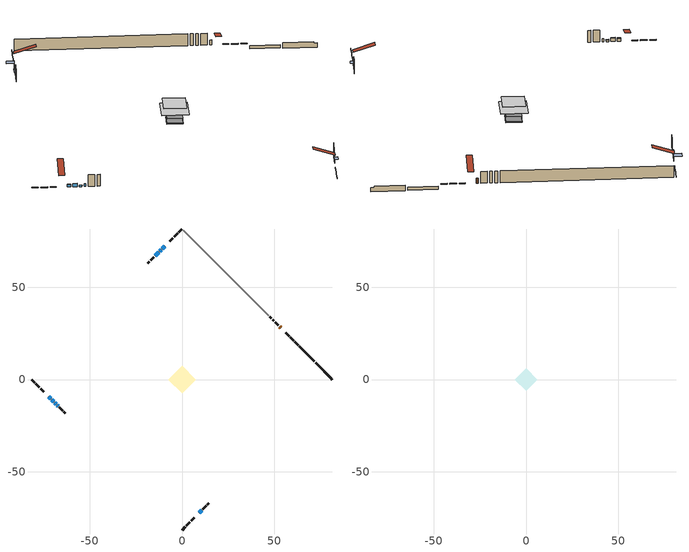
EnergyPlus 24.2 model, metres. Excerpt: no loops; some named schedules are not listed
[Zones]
conditioned space
 floor adiabatic (Floor2 construction): -4.07,0 0,4.07 4.07,0 0,-4.07 z1.19
 floor adiabatic (AdiabaticFloorConstruction): -7.34,0 0,7.34 7.34,0 0,-7.34 z3.63
 floor foundation (Slab1 construction): -4.43,0 0,4.43 4.43,0 0,-4.43 z-1.04
 floor foundation (Slab2 construction): -4.07,0 0,4.07 4.07,0 0,-4.07 z-0.88
 wall outside (RimJoist1 construction): 0,-81.47 1.72,-79.75 / -81.47,0 -79.75,-1.72 / 0,81.47 -1.72,79.75 / 62.87,18.6 61.15,20.32 z1.19:1.49
 wall outside (RimJoist2 construction): 2.38,-79.09 4.25,-77.22 / -79.09,-2.38 -77.22,-4.25 / -2.38,79.09 -4.25,77.22 / 60.49,20.98 58.62,22.85 z1.19:1.49
 wall outside (RimJoist3 construction): 4.91,-76.56 6.58,-74.89 / -76.56,-4.91 -74.89,-6.58 / -4.91,76.56 -6.58,74.89 / 57.96,23.51 56.29,25.18 z1.19:1.49
 wall outside (AdiabaticWallConstruction 1): 53.41,28.06 52.8,28.67 z1.19:3.22
 wall outside (AdiabaticWallConstruction): -9.46,72.01 -10.63,70.84 z1.19:3.22; -11.29,70.19 -11.92,69.55 / -67.45,-14.02 -67.06,-14.41 z1.19:2.41; 9.46,-72.01 10.66,-70.81 z1.19:2.77; -72.01,-9.46 -71.15,-10.32 z1.19:2.21; -70.49,-10.98 -69.41,-12.06 z1.19:2.46; -12.57,68.9 -14.59,66.88 z1.19:2.36; -68.76,-12.71 -68.11,-13.36 z1.19:1.7
 wall outside (Wall1 construction): 11.32,-70.15 13.05,-68.42 / -66.4,-15.07 -64.67,-16.8 / -15.24,66.23 -16.97,64.5 / 52.15,29.32 50.42,31.05 z1.19:6.07
 wall outside (Wall3 construction): 13.71,-67.77 14.55,-66.92 / -64.02,-17.45 -63.17,-18.3 / -17.63,63.84 -18.48,62.99 / 48.43,33.04 47.59,33.89 z1.19:6.07
 wall foundation (FoundationWall1 construction): 72.33,9.14,-1.04 72.33,9.14,1.19 80.56,0.91,1.19 80.56,0.91,0.66 81.47,0,0.66 81.47,0,-1.04
 wall foundation (FoundationWall2 construction): 71.68,9.8 63.53,17.94 z-0.88:0.31
 wall othersidecoefficients (Wall2 construction): 49.76,31.71 49.09,32.38 z1.19:6.07
 wall adiabatic (Wall4 construction): 46.93,34.54 0.66,80.81 z1.19:6.07
 window (WindowConstruction): -9.46,72.01 -10.63,70.84 z1.19:3.22
 window (WindowConstruction 1): -11.29,70.19 -11.92,69.56 z1.19:2.41
 window (WindowConstruction 2): 9.46,-72.01 10.66,-70.81 z1.19:2.77
 window (WindowConstruction 3): -72.01,-9.46 -71.15,-10.32 z1.19:2.2
 window (WindowConstruction 4): -70.49,-10.98 -69.41,-12.06 z1.19:2.46
 window (WindowConstruction 5): -12.57,68.9 -14.59,66.89 z1.19:2.36
 window (WindowConstruction 6): -68.76,-12.72 -68.11,-13.36 z1.19:1.7
 window (WindowConstruction 7): -67.45,-14.02 -67.06,-14.41 z1.19:2.41
 door (Door): 53.41,28.06 52.8,28.67 z1.19:3.22
 ceiling adiabatic (AdiabaticFloorConstruction): 0,-7.34 7.34,0 0,7.34 -7.34,0 z3.63
attic - vented
 floor to conditioned space (Floor1 construction Reversed): -6.1,0 0,6.1 6.1,0 0,-6.1 z6.07
 roof outside (Roof1 construction): 8.8,-72.67,6.07 2.86,-66.72,8.87 1.29,-68.29,8.87 7.24,-74.23,6.07; -72.67,-8.8,6.07 -66.72,-2.86,8.87 -68.29,-1.29,8.87 -74.23,-7.24,6.07; -8.8,72.67,6.07 -2.86,66.72,8.87 -1.29,68.29,8.87 -7.24,74.23,6.07; 54.07,27.4,6.07 48.12,21.46,8.87 49.69,19.89,8.87 55.63,25.84,6.07
shading: -10.84,70.63 -9.25,72.22 -11.41,74.38 -13,72.79 z3.52; 10.71,-70.76 9.42,-72.05 10.28,-72.92 11.57,-71.63 z2.83; -71.1,-10.37 -72.05,-9.42 -72.48,-9.85 -71.54,-10.8 z2.27; -69.37,-12.1 -70.53,-10.94 -70.97,-11.37 -69.8,-12.53 z2.52; -14.63,66.84 -12.53,68.94 -12.86,69.27 -14.95,67.17 z2.42; -68.07,-13.4 -68.8,-12.67 -69.23,-13.1 -68.5,-13.84 z1.76
[Building]
Building 1: Terrain=Suburbs
[Site:Location]
Toronto Intl AP_ON: Latitude {deg}=43.68; Longitude {deg}=-79.63; Time Zone {hr}=-5; Elevation {m}=173; Keep Site Location Information=Yes
[Site:GroundTemperature:Shallow]
4.59119, 2.66285, 2.50842, 3.42352, 7.09712, 10.7536, 13.9236, 15.9317, 16.1023, 14.4691, 11.3799, 7.83558
[Site:WaterMainsTemperature]
Calculation Method=Schedule; Temperature Schedule=mains temperature schedule
[Material] Roughness=Rough; Thermal Absorptance=0.9
Name | Thickness {m} | Conductivity {W/m-K} | Density {kg/m3} | Specific Heat {J/kg-K} | Solar Absorptance | Visible Absorptance
asphalt or fiberglass shingles | 0.00635 | 0.162714 | 1121.4 | 1465.45 | 0.4 | 0.4
ceiling loosefill ins | 0.169333 | 0.0480833 | 16.02 | 1046.75 | 0.7 | 0.7
ceiling stud and cavity | 0.1397 | 0.152278 | 65.682 | 1177.47 | 0.7 | 0.7
concrete 4.0 in. | 0.1016 | 1.803125 | 2242.8 | 837.4 | 0.7 | 0.7
concrete 8.0 in. | 0.2032 | 1.803125 | 2242.8 | 837.4 | 0.7 | 0.7
door material | 0.04445 | 0.053851 | 512.64 | 1214.23 | 0.7 | 0.7
exterior vertical ins | 0.00108814 | 0.029427 | 32.04 | 1214.23 | 0.7 | 0.7
floor covering | 0.0127 | 9.015625 | 54.468 | 1339.84 | 0.6 | 0.6
floor covering 1 | 0.0127 | 0.0433444 | 54.468 | 1339.84 | 0.6 | 0.6
floor rigid ins; wall rigid ins 1 | 0.512978 | 0.029427 | 32.04 | 1214.23 | 0.7 | 0.7
floor stud and cavity | 0.0889 | 0.200188 | 50.32683 | 1063.81 | 0.7 | 0.7
floor stud and cavity 1 | 0.1397 | 1.75129 | 37.0049 | 1207.88 | 0.7 | 0.7
furniture material conditioned space 1 | 0.1524 | 0.115458 | 640.8 | 1214.23 | 0.6 | 0.6
gypsum board | 0.0127 | 0.160291 | 801 | 837.4 | 0.6 | 0.6
osb sheathing 0.5 in. | 0.0127 | 0.115458 | 512.64 | 1214.23 | 0.7 | 0.7
osb sheathing 0.5 in. 1 | 0.0127 | 0.115458 | 512.64 | 1214.23 | 0.4 | 0.4
osb sheathing 0.75 in. | 0.01905 | 0.115458 | 512.64 | 1214.23 | 0.7 | 0.7
osb sheathing 2.0 in. | 0.0508 | 0.115458 | 512.64 | 1214.23 | 0.7 | 0.7
rim joist rigid ins | 0.051816 | 0.029427 | 32.04 | 1214.23 | 0.7 | 0.7
rim joist stud and cavity | 0.0508 | 0.0279668 | 125.044 | 1163.47 | 0.6 | 0.6
rim joist stud and cavity 1 | 0.0508 | 0.189081 | 125.044 | 1163.47 | 0.6 | 0.6
rim joist stud and cavity 2 | 0.0508 | 0.353641 | 125.044 | 1163.47 | 0.6 | 0.6
wall rigid ins | 0.051816 | 0.029427 | 32.04 | 1214.23 | 0.4 | 0.4
wall stud and cavity | 0.1397 | 0.0789436 | 139.0536 | 1170.24 | 0.7 | 0.7
wall stud and cavity 1 | 0.1397 | 0.11245 | 139.0536 | 1170.24 | 0.7 | 0.7
wall stud and cavity 2 | 0.1397 | 0.0943382 | 139.0536 | 1170.24 | 0.7 | 0.7
wall stud and cavity 3 | 0.1397 | 0.813427 | 139.0536 | 1170.24 | 0.7 | 0.7
wall stud and cavity 4 | 0.0889 | 0.380278 | 52.3479 | 1209.89 | 0.7 | 0.7
wall stud and cavity 5 | 0.0889 | 0.391764 | 83.0341 | 1211.67 | 0.7 | 0.7
wood siding | 0.0254 | 0.102417 | 544.68 | 1172.36 | 0.4 | 0.4
wood siding 1; wood siding 2; wood siding 3 | 0.0254 | 0.102417 | 544.68 | 1172.36 | 0.7 | 0.7
[WindowMaterial:SimpleGlazingSystem]
Name | U-Factor {W/m2-K} | Solar Heat Gain Coefficient
WindowMaterial | 3.10132 | 0.59
WindowMaterial 1 | 2.84638 | 0.51
WindowMaterial 2 | 2.438701 | 0.6
WindowMaterial 3 | 2.617558 | 0.52
WindowMaterial 4 | 2.55056 | 0.55
WindowMaterial 5 | 2.572134 | 0.54
WindowMaterial 6 | 2.77597 | 0.41
WindowMaterial 7 | 2.731118 | 0.42
[Construction]
AdiabaticFloorConstruction: floor stud and cavity 1, floor rigid ins, osb sheathing 0.75 in., floor covering 1
AdiabaticWallConstruction: wood siding 2, wall rigid ins 1, wall stud and cavity 4, gypsum board
AdiabaticWallConstruction 1: wood siding 3, wall rigid ins 1, wall stud and cavity 4, gypsum board
Door: door material
Floor1 construction Reversed: gypsum board, ceiling stud and cavity, ceiling loosefill ins
Floor2 construction: floor stud and cavity, floor covering
FoundationWall1 construction; FoundationWall2 construction: concrete 8.0 in.
furniture construction conditioned space 1: furniture material conditioned space 1
PartitionWallConstruction: gypsum board, wall stud and cavity 5, gypsum board
RimJoist1 construction: wood siding 1, osb sheathing 2.0 in., rim joist stud and cavity
RimJoist2 construction: wood siding 1, rim joist rigid ins, osb sheathing 2.0 in., rim joist stud and cavity 1
RimJoist3 construction: wood siding 1, osb sheathing 2.0 in., rim joist stud and cavity 2
Roof1 construction: asphalt or fiberglass shingles
Slab1 construction; Slab2 construction: concrete 4.0 in.
Wall1 construction: wood siding, osb sheathing 0.5 in., wall stud and cavity, gypsum board
Wall2 construction: osb sheathing 0.5 in. 1, wall stud and cavity 1, gypsum board
Wall3 construction: wood siding, osb sheathing 0.5 in., wall stud and cavity 2, gypsum board
Wall4 construction: wall rigid ins, osb sheathing 0.5 in., wall stud and cavity 3, gypsum board
WindowConstruction: WindowMaterial
WindowConstruction 1: WindowMaterial 1
WindowConstruction 2: WindowMaterial 2
WindowConstruction 3: WindowMaterial 3
WindowConstruction 4: WindowMaterial 4
WindowConstruction 5: WindowMaterial 5
WindowConstruction 6: WindowMaterial 6
WindowConstruction 7: WindowMaterial 7
[Zone] Multiplier=1; Part of Total Floor Area=Yes
Name | Volume {m3}
attic - vented | 33.9114
conditioned space | 410.6
[Space]
Name | Zone | Volume {m3}
attic - vented 1 | attic - vented | 33.9114
conditioned space 1 | conditioned space | 410.6
[ZoneInfiltration:EffectiveLeakageArea]
infil attic - vented 1: Zone or Space=attic - vented 1; Schedule=Always On Discrete; Effective Air Leakage Area {cm2}=3084; Stack Coefficient=0.000194907; Wind Coefficient=9.43266e-06
[ZoneMixing]
whole house fan mix: Zone or Space=attic - vented; Schedule=Always On Continuous; Design Flow Rate Calculation Method=Flow/Zone; Design Flow Rate {m3/s}=0; Source Zone or Space=conditioned space
[SurfaceProperty:ExposedFoundationPerimeter] Exposed Perimeter Calculation Method=TotalExposedPerimeter
Name | Total Exposed Perimeter {m}
Slab1 | 12.924
Slab2 | 11.521
[SurfaceProperty:OtherSideCoefficients]
other non-freezing space: Combined Convective/Radiative Film Coefficient {W/m2-K}=8.35; Constant Temperature Coefficient=1; External Dry-Bulb Temperature Coefficient=0; Ground Temperature Coefficient=0; Wind Speed Coefficient=0; Zone Air Temperature Coefficient=0; Constant Temperature Schedule=other non-freezing space; Previous Other Side Temperature Coefficient=0
[InternalMass] Zone or ZoneList=conditioned space; Space or SpaceList=conditioned space 1
Name | Construction | Surface Area {m2}
furniture mass conditioned space 1 | furniture construction conditioned space 1 | 85.3087
partition wall mass | PartitionWallConstruction | 180.1
[Lights]
interior lighting: Zone or ZoneList or Space or SpaceList=conditioned space 1; Schedule=interior lighting schedule; Design Level Calculation Method=LightingLevel; Lighting Level {W}=343.2; Return Air Fraction=0; Fraction Radiant=0.6; Fraction Visible=0.2; Fraction Replaceable=1
[People]
occupants: Zone or ZoneList or Space or SpaceList=conditioned space 1; Number of People Schedule=occupants schedule; Number of People Calculation Method=People; Number of People=3; Fraction Radiant=0.314171; Sensible Heat Fraction=0.56303; Activity Level Schedule=occupants activity schedule; Carbon Dioxide Generation Rate {m3/s-W}=0; Enable ASHRAE 55 Comfort Warnings=No; Mean Radiant Temperature Calculation Type=EnclosureAveraged
[ElectricEquipment] Zone or ZoneList or Space or SpaceList=conditioned space 1; Design Level Calculation Method=EquipmentLevel
Name | Schedule | Design Level {W} | Fraction Latent | Fraction Radiant | Fraction Lost
clothes dryer | clothes dryer schedule | 140.772 | 0.015 | 0.081 | 0.85
clothes washer | clothes washer schedule | 32.1985 | 0.03 | 0.162 | 0.7
cooking range | cooking range schedule | 208.969 | 0.08 | 0.432 | 0.2
dishwasher | dishwasher schedule | 66.8632 | 0.3 | 0.18 | 0.4
fridge | fridge schedule | 72.9452 | 0 | 0.6 | 0
mech vent bath fan 0 | mech vent bath fan 0 schedule | 50.2 | 0 | 0 | 1
mech vent bath fan 1 | mech vent bath fan 1 schedule | 50.2 | 0 | 0 | 1
mech vent house fan | mech vent house fan schedule | 0 | 0 | 0 | 1
mech vent house fan cfis | mech vent house fan cfis schedule | 0 | 0 | 0 | 0
mech vent range fan 0 | mech vent range fan 0 schedule | 57 | 0 | 0 | 1
misc plug loads | misc plug loads schedule | 494.7 | 0.045 | 0.513 | 0.1
whole house fan | Always On Discrete | 0 | 0 | 0 | 1
[OtherEquipment] Zone or ZoneList or Space or SpaceList=conditioned space 1; Design Level Calculation Method=EquipmentLevel
Name | Fuel Type | Schedule | Design Level {W} | Fraction Latent | Fraction Radiant | Fraction Lost
clothes dryer 1 | Electricity | clothes dryer schedule | 0 | 0.015 | 0.081 | 0.85
cooking range 1 | Electricity | cooking range schedule | 0 | 0.08 | 0.432 | 0.2
general water use latent | None | general water use schedule | 59.3978 | 1 | 0 | 0
general water use sensible | None | general water use schedule | -58.539 | 0 | 0.6 | 0
mech vent house fan latent load | None | Always On Discrete | 0 | 1 | 0 | 0
mech vent house fan sensible load | None | Always On Discrete | 0 | 0 | 0 | 0
water heater energy adjustment1 | NaturalGas | Always On Discrete | 0.01 | 0 | 0 | 1
[ZoneInfiltration:DesignFlowRate] Zone or ZoneList or Space or SpaceList=conditioned space 1; Schedule=Always On Discrete; Design Flow Rate Calculation Method=Flow/Zone; Design Flow Rate {m3/s}=0
infil flow; natural vent flow; whole house fan flow
[Foundation:Kiva] Initial Indoor Air Temperature {C}=18; Wall Depth Below Slab {m}=0.2032
Name | Wall Height Above Grade {m} | Custom Block Material Name 1 | Custom Block Depth 1 {m} | Custom Block X Position 1 {m} | Custom Block Z Position 1 {m}
Foundation Kiva 1 | 1.19
Foundation Kiva 2 | 0.310012 | exterior vertical ins | 1.19 | 0.2032 | 0
[Foundation:Kiva:Settings]
Soil Conductivity {W/m-K}=1.275747; Soil Density {kg/m3}=1842.3; Soil Specific Heat {J/kg-K}=418.7; Ground Solar Absorptivity=0.9; Ground Thermal Absorptivity=0.9; Ground Surface Roughness {m}=0.03; Far-Field Width {m}=40; Deep-Ground Boundary Condition=ZeroFlux; Deep-Ground Depth {m}=40; Minimum Cell Dimension {m}=0.2; Maximum Cell Growth Coefficient=3; Simulation Timestep=Timestep
[Exterior:Lights]
exterior lighting: Schedule=exterior lighting schedule; Design Level {W}=75.6
[Schedule:Constant]
Name | Hourly Value
Always On Continuous; mech vent house fan schedule; mech vent house fan cfis schedule; Always On Discrete | 1
other non-freezing space; fridge schedule | 0
occupants activity schedule | 117.228
[Schedule:Week:Daily]
interior lighting schedule Week Rule - Jan1-Jan27: interior lighting schedule day, interior lighting schedule day, interior lighting schedule day, interior lighting schedule day, interior lighting schedule day, interior lighting schedule day, interior lighting schedule day, interior lighting schedule default day, interior lighting schedule default day, interior lighting schedule default day, interior lighting schedule default day, interior lighting schedule default day
interior lighting schedule Week Rule - Jan28-Feb3: interior lighting schedule day, interior lighting schedule day, interior lighting schedule day, interior lighting schedule day, interior lighting schedule day 1, interior lighting schedule day 1, interior lighting schedule day 1, interior lighting schedule default day, interior lighting schedule default day, interior lighting schedule default day, interior lighting schedule default day, interior lighting schedule default day
interior lighting schedule Week Rule - Feb4-Feb24: interior lighting schedule day 1, interior lighting schedule day 1, interior lighting schedule day 1, interior lighting schedule day 1, interior lighting schedule day 1, interior lighting schedule day 1, interior lighting schedule day 1, interior lighting schedule default day, interior lighting schedule default day, interior lighting schedule default day, interior lighting schedule default day, interior lighting schedule default day
interior lighting schedule Week Rule - Feb25-Mar3: interior lighting schedule day 1, interior lighting schedule day 1, interior lighting schedule day 1, interior lighting schedule day 1, interior lighting schedule day 2, interior lighting schedule day 2, interior lighting schedule day 2, interior lighting schedule default day, interior lighting schedule default day, interior lighting schedule default day, interior lighting schedule default day, interior lighting schedule default day
interior lighting schedule Week Rule - Mar4-Mar31: interior lighting schedule day 2, interior lighting schedule day 2, interior lighting schedule day 2, interior lighting schedule day 2, interior lighting schedule day 2, interior lighting schedule day 2, interior lighting schedule day 2, interior lighting schedule default day, interior lighting schedule default day, interior lighting schedule default day, interior lighting schedule default day, interior lighting schedule default day
interior lighting schedule Week Rule - Apr1-Apr28: interior lighting schedule day 3, interior lighting schedule day 3, interior lighting schedule day 3, interior lighting schedule day 3, interior lighting schedule day 3, interior lighting schedule day 3, interior lighting schedule day 3, interior lighting schedule default day, interior lighting schedule default day, interior lighting schedule default day, interior lighting schedule default day, interior lighting schedule default day
interior lighting schedule Week Rule - Apr29-May5: interior lighting schedule day 3, interior lighting schedule day 3, interior lighting schedule day 4, interior lighting schedule day 4, interior lighting schedule day 4, interior lighting schedule day 4, interior lighting schedule day 4, interior lighting schedule default day, interior lighting schedule default day, interior lighting schedule default day, interior lighting schedule default day, interior lighting schedule default day
interior lighting schedule Week Rule - May6-May26: interior lighting schedule day 4, interior lighting schedule day 4, interior lighting schedule day 4, interior lighting schedule day 4, interior lighting schedule day 4, interior lighting schedule day 4, interior lighting schedule day 4, interior lighting schedule default day, interior lighting schedule default day, interior lighting schedule default day, interior lighting schedule default day, interior lighting schedule default day
interior lighting schedule Week Rule - May27-Jun2: interior lighting schedule day 4, interior lighting schedule day 4, interior lighting schedule day 4, interior lighting schedule day 4, interior lighting schedule day 4, interior lighting schedule day 5, interior lighting schedule day 5, interior lighting schedule default day, interior lighting schedule default day, interior lighting schedule default day, interior lighting schedule default day, interior lighting schedule default day
interior lighting schedule Week Rule - Jun3-Jun30: interior lighting schedule day 5, interior lighting schedule day 5, interior lighting schedule day 5, interior lighting schedule day 5, interior lighting schedule day 5, interior lighting schedule day 5, interior lighting schedule day 5, interior lighting schedule default day, interior lighting schedule default day, interior lighting schedule default day, interior lighting schedule default day, interior lighting schedule default day
interior lighting schedule Week Rule - Jul1-Jul28: interior lighting schedule day 6, interior lighting schedule day 6, interior lighting schedule day 6, interior lighting schedule day 6, interior lighting schedule day 6, interior lighting schedule day 6, interior lighting schedule day 6, interior lighting schedule default day, interior lighting schedule default day, interior lighting schedule default day, interior lighting schedule default day, interior lighting schedule default day
interior lighting schedule Week Rule - Jul29-Aug4: interior lighting schedule day 6, interior lighting schedule day 6, interior lighting schedule day 6, interior lighting schedule day 7, interior lighting schedule day 7, interior lighting schedule day 7, interior lighting schedule day 7, interior lighting schedule default day, interior lighting schedule default day, interior lighting schedule default day, interior lighting schedule default day, interior lighting schedule default day
interior lighting schedule Week Rule - Aug5-Aug25: interior lighting schedule day 7, interior lighting schedule day 7, interior lighting schedule day 7, interior lighting schedule day 7, interior lighting schedule day 7, interior lighting schedule day 7, interior lighting schedule day 7, interior lighting schedule default day, interior lighting schedule default day, interior lighting schedule default day, interior lighting schedule default day, interior lighting schedule default day
interior lighting schedule Week Rule - Aug26-Sep1: interior lighting schedule day 7, interior lighting schedule day 7, interior lighting schedule day 7, interior lighting schedule day 7, interior lighting schedule day 7, interior lighting schedule day 7, interior lighting schedule day 8, interior lighting schedule default day, interior lighting schedule default day, interior lighting schedule default day, interior lighting schedule default day, interior lighting schedule default day
interior lighting schedule Week Rule - Sep2-Sep29: interior lighting schedule day 8, interior lighting schedule day 8, interior lighting schedule day 8, interior lighting schedule day 8, interior lighting schedule day 8, interior lighting schedule day 8, interior lighting schedule day 8, interior lighting schedule default day, interior lighting schedule default day, interior lighting schedule default day, interior lighting schedule default day, interior lighting schedule default day
interior lighting schedule Week Rule - Sep30-Oct6: interior lighting schedule day 8, interior lighting schedule day 9, interior lighting schedule day 9, interior lighting schedule day 9, interior lighting schedule day 9, interior lighting schedule day 9, interior lighting schedule day 9, interior lighting schedule default day, interior lighting schedule default day, interior lighting schedule default day, interior lighting schedule default day, interior lighting schedule default day
interior lighting schedule Week Rule - Oct7-Oct27: interior lighting schedule day 9, interior lighting schedule day 9, interior lighting schedule day 9, interior lighting schedule day 9, interior lighting schedule day 9, interior lighting schedule day 9, interior lighting schedule day 9, interior lighting schedule default day, interior lighting schedule default day, interior lighting schedule default day, interior lighting schedule default day, interior lighting schedule default day
interior lighting schedule Week Rule - Oct28-Nov3: interior lighting schedule day 9, interior lighting schedule day 9, interior lighting schedule day 9, interior lighting schedule day 9, interior lighting schedule day 10, interior lighting schedule day 10, interior lighting schedule day 10, interior lighting schedule default day, interior lighting schedule default day, interior lighting schedule default day, interior lighting schedule default day, interior lighting schedule default day
interior lighting schedule Week Rule - Nov4-Nov24: interior lighting schedule day 10, interior lighting schedule day 10, interior lighting schedule day 10, interior lighting schedule day 10, interior lighting schedule day 10, interior lighting schedule day 10, interior lighting schedule day 10, interior lighting schedule default day, interior lighting schedule default day, interior lighting schedule default day, interior lighting schedule default day, interior lighting schedule default day
interior lighting schedule Week Rule - Nov25-Dec1: interior lighting schedule day 10, interior lighting schedule day 10, interior lighting schedule day 10, interior lighting schedule day 10, interior lighting schedule day 10, interior lighting schedule day 10, interior lighting schedule day 11, interior lighting schedule default day, interior lighting schedule default day, interior lighting schedule default day, interior lighting schedule default day, interior lighting schedule default day
interior lighting schedule Week Rule - Dec2-Dec31: interior lighting schedule day 11, interior lighting schedule day 11, interior lighting schedule day 11, interior lighting schedule day 11, interior lighting schedule day 11, interior lighting schedule day 11, interior lighting schedule day 11, interior lighting schedule default day, interior lighting schedule default day, interior lighting schedule default day, interior lighting schedule default day, interior lighting schedule default day
occupants schedule Week Rule - Jan1-Dec31: occupants schedule day, occupants schedule day, occupants schedule day, occupants schedule day, occupants schedule day, occupants schedule day, occupants schedule day, occupants schedule default day, occupants schedule default day, occupants schedule default day, occupants schedule default day, occupants schedule default day
clothes dryer schedule Week Rule - Jan1-Dec31: clothes dryer schedule day, clothes dryer schedule day, clothes dryer schedule day, clothes dryer schedule day, clothes dryer schedule day, clothes dryer schedule day, clothes dryer schedule day, clothes dryer schedule default day, clothes dryer schedule default day, clothes dryer schedule default day, clothes dryer schedule default day, clothes dryer schedule default day
clothes washer schedule Week Rule - Jan1-Dec31: clothes washer schedule day, clothes washer schedule day, clothes washer schedule day, clothes washer schedule day, clothes washer schedule day, clothes washer schedule day, clothes washer schedule day, clothes washer schedule default day, clothes washer schedule default day, clothes washer schedule default day, clothes washer schedule default day, clothes washer schedule default day
cooking range schedule Week Rule - Jan1-Dec31: cooking range schedule day, cooking range schedule day, cooking range schedule day, cooking range schedule day, cooking range schedule day, cooking range schedule day, cooking range schedule day, cooking range schedule default day, cooking range schedule default day, cooking range schedule default day, cooking range schedule default day, cooking range schedule default day
dishwasher schedule Week Rule - Jan1-Dec31: dishwasher schedule day, dishwasher schedule day, dishwasher schedule day, dishwasher schedule day, dishwasher schedule day, dishwasher schedule day, dishwasher schedule day, dishwasher schedule default day, dishwasher schedule default day, dishwasher schedule default day, dishwasher schedule default day, dishwasher schedule default day
mech vent bath fan 0 schedule Week Rule - Jan1-Dec31: mech vent bath fan 0 schedule day, mech vent bath fan 0 schedule day, mech vent bath fan 0 schedule day, mech vent bath fan 0 schedule day, mech vent bath fan 0 schedule day, mech vent bath fan 0 schedule day, mech vent bath fan 0 schedule day, mech vent bath fan 0 schedule default day, mech vent bath fan 0 schedule default day, mech vent bath fan 0 schedule default day, mech vent bath fan 0 schedule default day, mech vent bath fan 0 schedule default day
mech vent bath fan 1 schedule Week Rule - Jan1-Dec31: mech vent bath fan 1 schedule day, mech vent bath fan 1 schedule day, mech vent bath fan 1 schedule day, mech vent bath fan 1 schedule day, mech vent bath fan 1 schedule day, mech vent bath fan 1 schedule day, mech vent bath fan 1 schedule day, mech vent bath fan 1 schedule default day, mech vent bath fan 1 schedule default day, mech vent bath fan 1 schedule default day, mech vent bath fan 1 schedule default day, mech vent bath fan 1 schedule default day
mech vent range fan 0 schedule Week Rule - Jan1-Dec31: mech vent range fan 0 schedule day, mech vent range fan 0 schedule day, mech vent range fan 0 schedule day, mech vent range fan 0 schedule day, mech vent range fan 0 schedule day, mech vent range fan 0 schedule day, mech vent range fan 0 schedule day, mech vent range fan 0 schedule default day, mech vent range fan 0 schedule default day, mech vent range fan 0 schedule default day, mech vent range fan 0 schedule default day, mech vent range fan 0 schedule default day
misc plug loads schedule Week Rule - Jan1-Dec31: misc plug loads schedule day, misc plug loads schedule day, misc plug loads schedule day, misc plug loads schedule day, misc plug loads schedule day, misc plug loads schedule day, misc plug loads schedule day, misc plug loads schedule default day, misc plug loads schedule default day, misc plug loads schedule default day, misc plug loads schedule default day, misc plug loads schedule default day
general water use schedule Week Rule - Jan1-Dec31: general water use schedule day, general water use schedule day, general water use schedule day, general water use schedule day, general water use schedule day, general water use schedule day, general water use schedule day, general water use schedule default day, general water use schedule default day, general water use schedule default day, general water use schedule default day, general water use schedule default day
exterior lighting schedule Week Rule - Jan1-Jan27: exterior lighting schedule day, exterior lighting schedule day, exterior lighting schedule day, exterior lighting schedule day, exterior lighting schedule day, exterior lighting schedule day, exterior lighting schedule day, exterior lighting schedule default day, exterior lighting schedule default day, exterior lighting schedule default day, exterior lighting schedule default day, exterior lighting schedule default day
exterior lighting schedule Week Rule - Jan28-Feb3: exterior lighting schedule day, exterior lighting schedule day, exterior lighting schedule day, exterior lighting schedule day, exterior lighting schedule day 1, exterior lighting schedule day 1, exterior lighting schedule day 1, exterior lighting schedule default day, exterior lighting schedule default day, exterior lighting schedule default day, exterior lighting schedule default day, exterior lighting schedule default day
exterior lighting schedule Week Rule - Feb4-Feb24: exterior lighting schedule day 1, exterior lighting schedule day 1, exterior lighting schedule day 1, exterior lighting schedule day 1, exterior lighting schedule day 1, exterior lighting schedule day 1, exterior lighting schedule day 1, exterior lighting schedule default day, exterior lighting schedule default day, exterior lighting schedule default day, exterior lighting schedule default day, exterior lighting schedule default day
exterior lighting schedule Week Rule - Feb25-Mar3: exterior lighting schedule day 1, exterior lighting schedule day 1, exterior lighting schedule day 1, exterior lighting schedule day 1, exterior lighting schedule day 2, exterior lighting schedule day 2, exterior lighting schedule day 2, exterior lighting schedule default day, exterior lighting schedule default day, exterior lighting schedule default day, exterior lighting schedule default day, exterior lighting schedule default day
exterior lighting schedule Week Rule - Mar4-Mar31: exterior lighting schedule day 2, exterior lighting schedule day 2, exterior lighting schedule day 2, exterior lighting schedule day 2, exterior lighting schedule day 2, exterior lighting schedule day 2, exterior lighting schedule day 2, exterior lighting schedule default day, exterior lighting schedule default day, exterior lighting schedule default day, exterior lighting schedule default day, exterior lighting schedule default day
exterior lighting schedule Week Rule - Apr1-Apr28: exterior lighting schedule day 3, exterior lighting schedule day 3, exterior lighting schedule day 3, exterior lighting schedule day 3, exterior lighting schedule day 3, exterior lighting schedule day 3, exterior lighting schedule day 3, exterior lighting schedule default day, exterior lighting schedule default day, exterior lighting schedule default day, exterior lighting schedule default day, exterior lighting schedule default day
exterior lighting schedule Week Rule - Apr29-May5: exterior lighting schedule day 3, exterior lighting schedule day 3, exterior lighting schedule day 4, exterior lighting schedule day 4, exterior lighting schedule day 4, exterior lighting schedule day 4, exterior lighting schedule day 4, exterior lighting schedule default day, exterior lighting schedule default day, exterior lighting schedule default day, exterior lighting schedule default day, exterior lighting schedule default day
exterior lighting schedule Week Rule - May6-May26: exterior lighting schedule day 4, exterior lighting schedule day 4, exterior lighting schedule day 4, exterior lighting schedule day 4, exterior lighting schedule day 4, exterior lighting schedule day 4, exterior lighting schedule day 4, exterior lighting schedule default day, exterior lighting schedule default day, exterior lighting schedule default day, exterior lighting schedule default day, exterior lighting schedule default day
exterior lighting schedule Week Rule - May27-Jun2: exterior lighting schedule day 4, exterior lighting schedule day 4, exterior lighting schedule day 4, exterior lighting schedule day 4, exterior lighting schedule day 4, exterior lighting schedule day 5, exterior lighting schedule day 5, exterior lighting schedule default day, exterior lighting schedule default day, exterior lighting schedule default day, exterior lighting schedule default day, exterior lighting schedule default day
exterior lighting schedule Week Rule - Jun3-Jun30: exterior lighting schedule day 5, exterior lighting schedule day 5, exterior lighting schedule day 5, exterior lighting schedule day 5, exterior lighting schedule day 5, exterior lighting schedule day 5, exterior lighting schedule day 5, exterior lighting schedule default day, exterior lighting schedule default day, exterior lighting schedule default day, exterior lighting schedule default day, exterior lighting schedule default day
exterior lighting schedule Week Rule - Jul1-Jul28: exterior lighting schedule day 6, exterior lighting schedule day 6, exterior lighting schedule day 6, exterior lighting schedule day 6, exterior lighting schedule day 6, exterior lighting schedule day 6, exterior lighting schedule day 6, exterior lighting schedule default day, exterior lighting schedule default day, exterior lighting schedule default day, exterior lighting schedule default day, exterior lighting schedule default day
exterior lighting schedule Week Rule - Jul29-Aug4: exterior lighting schedule day 6, exterior lighting schedule day 6, exterior lighting schedule day 6, exterior lighting schedule day 7, exterior lighting schedule day 7, exterior lighting schedule day 7, exterior lighting schedule day 7, exterior lighting schedule default day, exterior lighting schedule default day, exterior lighting schedule default day, exterior lighting schedule default day, exterior lighting schedule default day
exterior lighting schedule Week Rule - Aug5-Aug25: exterior lighting schedule day 7, exterior lighting schedule day 7, exterior lighting schedule day 7, exterior lighting schedule day 7, exterior lighting schedule day 7, exterior lighting schedule day 7, exterior lighting schedule day 7, exterior lighting schedule default day, exterior lighting schedule default day, exterior lighting schedule default day, exterior lighting schedule default day, exterior lighting schedule default day
exterior lighting schedule Week Rule - Aug26-Sep1: exterior lighting schedule day 7, exterior lighting schedule day 7, exterior lighting schedule day 7, exterior lighting schedule day 7, exterior lighting schedule day 7, exterior lighting schedule day 7, exterior lighting schedule day 8, exterior lighting schedule default day, exterior lighting schedule default day, exterior lighting schedule default day, exterior lighting schedule default day, exterior lighting schedule default day
exterior lighting schedule Week Rule - Sep2-Sep29: exterior lighting schedule day 8, exterior lighting schedule day 8, exterior lighting schedule day 8, exterior lighting schedule day 8, exterior lighting schedule day 8, exterior lighting schedule day 8, exterior lighting schedule day 8, exterior lighting schedule default day, exterior lighting schedule default day, exterior lighting schedule default day, exterior lighting schedule default day, exterior lighting schedule default day
[Schedule:Year]
interior lighting schedule: interior lighting schedule Week Rule - Jan1-Jan27, 1, 1, 1, 27, interior lighting schedule Week Rule - Jan28-Feb3, 1, 28, 2, 3, interior lighting schedule Week Rule - Feb4-Feb24, 2, 4, 2, 24, interior lighting schedule Week Rule - Feb25-Mar3, 2, 25, 3, 3, interior lighting schedule Week Rule - Mar4-Mar31, 3, 4, 3, 31, interior lighting schedule Week Rule - Apr1-Apr28, 4, 1, 4, 28, interior lighting schedule Week Rule - Apr29-May5, 4, 29, 5, 5, interior lighting schedule Week Rule - May6-May26, 5, 6, 5, 26, interior lighting schedule Week Rule - May27-Jun2, 5, 27, 6, 2, interior lighting schedule Week Rule - Jun3-Jun30, 6, 3, 6, 30, interior lighting schedule Week Rule - Jul1-Jul28, 7, 1, 7, 28, interior lighting schedule Week Rule - Jul29-Aug4, 7, 29, 8, 4, interior lighting schedule Week Rule - Aug5-Aug25, 8, 5, 8, 25, interior lighting schedule Week Rule - Aug26-Sep1, 8, 26, 9, 1, interior lighting schedule Week Rule - Sep2-Sep29, 9, 2, 9, 29, interior lighting schedule Week Rule - Sep30-Oct6, 9, 30, 10, 6, interior lighting schedule Week Rule - Oct7-Oct27, 10, 7, 10, 27, interior lighting schedule Week Rule - Oct28-Nov3, 10, 28, 11, 3, interior lighting schedule Week Rule - Nov4-Nov24, 11, 4, 11, 24, interior lighting schedule Week Rule - Nov25-Dec1, 11, 25, 12, 1, interior lighting schedule Week Rule - Dec2-Dec31, 12, 2, 12, 31
occupants schedule: occupants schedule Week Rule - Jan1-Dec31, 1, 1, 12, 31
clothes dryer schedule: clothes dryer schedule Week Rule - Jan1-Dec31, 1, 1, 12, 31
clothes washer schedule: clothes washer schedule Week Rule - Jan1-Dec31, 1, 1, 12, 31
cooking range schedule: cooking range schedule Week Rule - Jan1-Dec31, 1, 1, 12, 31
dishwasher schedule: dishwasher schedule Week Rule - Jan1-Dec31, 1, 1, 12, 31
mech vent bath fan 0 schedule: mech vent bath fan 0 schedule Week Rule - Jan1-Dec31, 1, 1, 12, 31
mech vent bath fan 1 schedule: mech vent bath fan 1 schedule Week Rule - Jan1-Dec31, 1, 1, 12, 31
mech vent range fan 0 schedule: mech vent range fan 0 schedule Week Rule - Jan1-Dec31, 1, 1, 12, 31
misc plug loads schedule: misc plug loads schedule Week Rule - Jan1-Dec31, 1, 1, 12, 31
general water use schedule: general water use schedule Week Rule - Jan1-Dec31, 1, 1, 12, 31
exterior lighting schedule: exterior lighting schedule Week Rule - Jan1-Jan27, 1, 1, 1, 27, exterior lighting schedule Week Rule - Jan28-Feb3, 1, 28, 2, 3, exterior lighting schedule Week Rule - Feb4-Feb24, 2, 4, 2, 24, exterior lighting schedule Week Rule - Feb25-Mar3, 2, 25, 3, 3, exterior lighting schedule Week Rule - Mar4-Mar31, 3, 4, 3, 31, exterior lighting schedule Week Rule - Apr1-Apr28, 4, 1, 4, 28, exterior lighting schedule Week Rule - Apr29-May5, 4, 29, 5, 5, exterior lighting schedule Week Rule - May6-May26, 5, 6, 5, 26, exterior lighting schedule Week Rule - May27-Jun2, 5, 27, 6, 2, exterior lighting schedule Week Rule - Jun3-Jun30, 6, 3, 6, 30, exterior lighting schedule Week Rule - Jul1-Jul28, 7, 1, 7, 28, exterior lighting schedule Week Rule - Jul29-Aug4, 7, 29, 8, 4, exterior lighting schedule Week Rule - Aug5-Aug25, 8, 5, 8, 25, exterior lighting schedule Week Rule - Aug26-Sep1, 8, 26, 9, 1, exterior lighting schedule Week Rule - Sep2-Sep29, 9, 2, 9, 29, exterior lighting schedule Week Rule - Sep30-Oct6, 9, 30, 10, 6, exterior lighting schedule Week Rule - Oct7-Oct27, 10, 7, 10, 27, exterior lighting schedule Week Rule - Oct28-Nov3, 10, 28, 11, 3, exterior lighting schedule Week Rule - Nov4-Nov24, 11, 4, 11, 24, exterior lighting schedule Week Rule - Nov25-Dec1, 11, 25, 12, 1, exterior lighting schedule Week Rule - Dec2-Dec31, 12, 2, 12, 31
[Schedule:Compact]
mains temperature schedule: Through: 01/01, For: AllDays, Until: 24:00, 8.43722, Through: 01/02, For: AllDays, Until: 24:00, 8.37111, Through: 01/03, For: AllDays, Until: 24:00, 8.30611, Through: 01/04, For: AllDays, Until: 24:00, 8.24222, Through: 01/05, For: AllDays, Until: 24:00, 8.17944, Through: 01/06, For: AllDays, Until: 24:00, 8.11833, Through: 01/07, For: AllDays, Until: 24:00, 8.05833, Through: 01/08, For: AllDays, Until: 24:00, 7.99944, Through: 01/09, For: AllDays, Until: 24:00, 7.94222, Through: 01/10, For: AllDays, Until: 24:00, 7.88611, Through: 01/11, For: AllDays, Until: 24:00, 7.83167, Through: 01/12, For: AllDays, Until: 24:00, 7.77833, Through: 01/13, For: AllDays, Until: 24:00, 7.72611, Through: 01/14, For: AllDays, Until: 24:00, 7.67556, Through: 01/15, For: AllDays, Until: 24:00, 7.62667, Through: 01/16, For: AllDays, Until: 24:00, 7.57889, Through: 01/17, For: AllDays, Until: 24:00, 7.53278, Through: 01/18, For: AllDays, Until: 24:00, 7.48778, Through: 01/19, For: AllDays, Until: 24:00, 7.44444, Through: 01/20, For: AllDays, Until: 24:00, 7.40278, Through: 01/21, For: AllDays, Until: 24:00, 7.36278, Through: 01/22, For: AllDays, Until: 24:00, 7.32389, Through: 01/23, For: AllDays, Until: 24:00, 7.28667, Through: 01/24, For: AllDays, Until: 24:00, 7.25056, Through: 01/25, For: AllDays, Until: 24:00, 7.21667, Through: 01/26, For: AllDays, Until: 24:00, 7.18389, Through: 01/27, For: AllDays, Until: 24:00, 7.15278, Through: 01/28, For: AllDays, Until: 24:00, 7.12333, Through: 01/29, For: AllDays, Until: 24:00, 7.09556, Through: 01/30, For: AllDays, Until: 24:00, 7.06944, Through: 01/31, For: AllDays, Until: 24:00, 7.04444, Through: 02/01, For: AllDays, Until: 24:00, 7.02167, Through: 02/02, For: AllDays, Until: 24:00, 7, Through: 02/03, For: AllDays, Until: 24:00, 6.98, Through: 02/04, For: AllDays, Until: 24:00, 6.96222, Through: 02/05, For: AllDays, Until: 24:00, 6.94556, Through: 02/06, For: AllDays, Until: 24:00, 6.93056, Through: 02/07, For: AllDays, Until: 24:00, 6.91722, Through: 02/08, For: AllDays, Until: 24:00, 6.90556, Through: 02/09, For: AllDays, Until: 24:00, 6.89556, Through: 02/10, For: AllDays, Until: 24:00, 6.88722, Through: 02/11, For: AllDays, Until: 24:00, 6.88056, Through: 02/12, For: AllDays, Until: 24:00, 6.875, Through: 02/13, For: AllDays, Until: 24:00, 6.87167, Through: 02/14, For: AllDays, Until: 24:00, 6.87, Through: 02/15, For: AllDays, Until: 24:00, 6.87, Through: 02/16, For: AllDays, Until: 24:00, 6.87167, Through: 02/17, For: AllDays, Until: 24:00, 6.875, Through: 02/18, For: AllDays, Until: 24:00, 6.88, Through: 02/19, For: AllDays, Until: 24:00, 6.88611, Through: 02/20, For: AllDays, Until: 24:00, 6.89444, Through: 02/21, For: AllDays, Until: 24:00, 6.90444, Through: 02/22, For: AllDays, Until: 24:00, 6.91611, Through: 02/23, For: AllDays, Until: 24:00, 6.92889, Through: 02/24, For: AllDays, Until: 24:00, 6.94389, Through: 02/25, For: AllDays, Until: 24:00, 6.96056, Through: 02/26, For: AllDays, Until: 24:00, 6.97833, Through: 02/27, For: AllDays, Until: 24:00, 6.99833, Through: 02/28, For: AllDays, Until: 24:00, 7.01944, Through: 03/01, For: AllDays, Until: 24:00, 7.04222, Through: 03/02, For: AllDays, Until: 24:00, 7.06667, Through: 03/03, For: AllDays, Until: 24:00, 7.09278, Through: 03/04, For: AllDays, Until: 24:00, 7.12056, Through: 03/05, For: AllDays, Until: 24:00, 7.15, Through: 03/06, For: AllDays, Until: 24:00, 7.18111, Through: 03/07, For: AllDays, Until: 24:00, 7.21333, Through: 03/08, For: AllDays, Until: 24:00, 7.24722, Through: 03/09, For: AllDays, Until: 24:00, 7.28278, Through: 03/10, For: AllDays, Until: 24:00, 7.32, Through: 03/11, For: AllDays, Until: 24:00, 7.35889, Through: 03/12, For: AllDays, Until: 24:00, 7.39889, Through: 03/13, For: AllDays, Until: 24:00, 7.44056, Through: 03/14, For: AllDays, Until: 24:00, 7.48389, Through: 03/15, For: AllDays, Until: 24:00, 7.52833, Through: 03/16, For: AllDays, Until: 24:00, 7.57444, Through: 03/17, For: AllDays, Until: 24:00, 7.62222, Through: 03/18, For: AllDays, Until: 24:00, 7.67111, Through: 03/19, For: AllDays, Until: 24:00, 7.72111, Through: 03/20, For: AllDays, Until: 24:00, 7.77333, Through: 03/21, For: AllDays, Until: 24:00, 7.82611, Through: 03/22, For: AllDays, Until: 24:00, 7.88111, Through: 03/23, For: AllDays, Until: 24:00, 7.93667, Through: 03/24, For: AllDays, Until: 24:00, 7.99389, Through: 03/25, For: AllDays, Until: 24:00, 8.05278, Through: 03/26, For: AllDays, Until: 24:00, 8.11278, Through: 03/27, For: AllDays, Until: 24:00, 8.17389, Through: 03/28, For: AllDays, Until: 24:00, 8.23611, Through: 03/29, For: AllDays, Until: 24:00, 8.3, Through: 03/30, For: AllDays, Until: 24:00, 8.365, Through: 03/31, For: AllDays, Until: 24:00, 8.43111, Through: 04/01, For: AllDays, Until: 24:00, 8.49833, Through: 04/02, For: AllDays, Until: 24:00, 8.56722, Through: 04/03, For: AllDays, Until: 24:00, 8.63667, Through: 04/04, For: AllDays, Until: 24:00, 8.70778, Through: 04/05, For: AllDays, Until: 24:00, 8.77944, Through: 04/06, For: AllDays, Until: 24:00, 8.85278, Through: 04/07, For: AllDays, Until: 24:00, 8.92667, Through: 04/08, For: AllDays, Until: 24:00, 9.00222, Through: 04/09, For: AllDays, Until: 24:00, 9.07833, Through: 04/10, For: AllDays, Until: 24:00, 9.15556, Through: 04/11, For: AllDays, Until: 24:00, 9.23389, Through: 04/12, For: AllDays, Until: 24:00, 9.31278, Through: 04/13, For: AllDays, Until: 24:00, 9.39278, Through: 04/14, For: AllDays, Until: 24:00, 9.47389, Through: 04/15, For: AllDays, Until: 24:00, 9.55611, Through: 04/16, For: AllDays, Until: 24:00, 9.63833, Through: 04/17, For: AllDays, Until: 24:00, 9.72222, Through: 04/18, For: AllDays, Until: 24:00, 9.80667, Through: 04/19, For: AllDays, Until: 24:00, 9.89167, Through: 04/20, For: AllDays, Until: 24:00, 9.97778, Through: 04/21, For: AllDays, Until: 24:00, 10.0644, Through: 04/22, For: AllDays, Until: 24:00, 10.1517, Through: 04/23, For: AllDays, Until: 24:00, 10.24, Through: 04/24, For: AllDays, Until: 24:00, 10.3289, Through: 04/25, For: AllDays, Until: 24:00, 10.4183, Through: 04/26, For: AllDays, Until: 24:00, 10.5083, Through: 04/27, For: AllDays, Until: 24:00, 10.5989, Through: 04/28, For: AllDays, Until: 24:00, 10.69, Through: 04/29, For: AllDays, Until: 24:00, 10.7817, Through: 04/30, For: AllDays, Until: 24:00, 10.8739, Through: 05/01, For: AllDays, Until: 24:00, 10.9667, Through: 05/02, For: AllDays, Until: 24:00, 11.0594, Through: 05/03, For: AllDays, Until: 24:00, 11.1533, Through: 05/04, For: AllDays, Until: 24:00, 11.2472, Through: 05/05, For: AllDays, Until: 24:00, 11.3411, Through: 05/06, For: AllDays, Until: 24:00, 11.4361, Through: 05/07, For: AllDays, Until: 24:00, 11.5306, Through: 05/08, For: AllDays, Until: 24:00, 11.6261, Through: 05/09, For: AllDays, Until: 24:00, 11.7217, Through: 05/10, For: AllDays, Until: 24:00, 11.8172, Through: 05/11, For: AllDays, Until: 24:00, 11.9128, Through: 05/12, For: AllDays, Until: 24:00, 12.0089, Through: 05/13, For: AllDays, Until: 24:00, 12.105, Through: 05/14, For: AllDays, Until: 24:00, 12.2017, Through: 05/15, For: AllDays, Until: 24:00, 12.2978, Through: 05/16, For: AllDays, Until: 24:00, 12.3944, Through: 05/17, For: AllDays, Until: 24:00, 12.4906, Through: 05/18, For: AllDays, Until: 24:00, 12.5872, Through: 05/19, For: AllDays, Until: 24:00, 12.6833, Through: 05/20, For: AllDays, Until: 24:00, 12.78, Through: 05/21, For: AllDays, Until: 24:00, 12.8761, Through: 05/22, For: AllDays, Until: 24:00, 12.9722, Through: 05/23, For: AllDays, Until: 24:00, 13.0683, Through: 05/24, For: AllDays, Until: 24:00, 13.1639, Through: 05/25, For: AllDays, Until: 24:00, 13.2594, Through: 05/26, For: AllDays, Until: 24:00, 13.355, Through: 05/27, For: AllDays, Until: 24:00, 13.45, Through: 05/28, For: AllDays, Until: 24:00, 13.545, Through: 05/29, For: AllDays, Until: 24:00, 13.6394, Through: 05/30, For: AllDays, Until: 24:00, 13.7333, Through: 05/31, For: AllDays, Until: 24:00, 13.8272, Through: 06/01, For: AllDays, Until: 24:00, 13.9206, Through: 06/02, For: AllDays, Until: 24:00, 14.0139, Through: 06/03, For: AllDays, Until: 24:00, 14.1061, Through: 06/04, For: AllDays, Until: 24:00, 14.1983, Through: 06/05, For: AllDays, Until: 24:00, 14.2894, Through: 06/06, For: AllDays, Until: 24:00, 14.3806, Through: 06/07, For: AllDays, Until: 24:00, 14.4711, Through: 06/08, For: AllDays, Until: 24:00, 14.5606, Through: 06/09, For: AllDays, Until: 24:00, 14.65, Through: 06/10, For: AllDays, Until: 24:00, 14.7383, Through: 06/11, For: AllDays, Until: 24:00, 14.8267, Through: 06/12, For: AllDays, Until: 24:00, 14.9133, Through: 06/13, For: AllDays, Until: 24:00, 15, Through: 06/14, For: AllDays, Until: 24:00, 15.0856, Through: 06/15, For: AllDays, Until: 24:00, 15.1706, Through: 06/16, For: AllDays, Until: 24:00, 15.255, Through: 06/17, For: AllDays, Until: 24:00, 15.3383, Through: 06/18, For: AllDays, Until: 24:00, 15.4206, Through: 06/19, For: AllDays, Until: 24:00, 15.5022, Through: 06/20, For: AllDays, Until: 24:00, 15.5828, Through: 06/21, For: AllDays, Until: 24:00, 15.6628, Through: 06/22, For: AllDays, Until: 24:00, 15.7417, Through: 06/23, For: AllDays, Until: 24:00, 15.8194, Through: 06/24, For: AllDays, Until: 24:00, 15.8961, Through: 06/25, For: AllDays, Until: 24:00, 15.9722, Through: 06/26, For: AllDays, Until: 24:00, 16.0467, Through: 06/27, For: AllDays, Until: 24:00, 16.1206, Through: 06/28, For: AllDays, Until: 24:00, 16.1933, Through: 06/29, For: AllDays, Until: 24:00, 16.265, Through: 06/30, For: AllDays, Until: 24:00, 16.3356, Through: 07/01, For: AllDays, Until: 24:00, 16.4044, Through: 07/02, For: AllDays, Until: 24:00, 16.4728, Through: 07/03, For: AllDays, Until: 24:00, 16.54, Through: 07/04, For: AllDays, Until: 24:00, 16.6056, Through: 07/05, For: AllDays, Until: 24:00, 16.67, Through: 07/06, For: AllDays, Until: 24:00, 16.7333, Through: 07/07, For: AllDays, Until: 24:00, 16.7956, Through: 07/08, For: AllDays, Until: 24:00, 16.8561, Through: 07/09, For: AllDays, Until: 24:00, 16.9156, Through: 07/10, For: AllDays, Until: 24:00, 16.9739, Through: 07/11, For: AllDays, Until: 24:00, 17.0306, Through: 07/12, For: AllDays, Until: 24:00, 17.0861, Through: 07/13, For: AllDays, Until: 24:00, 17.14, Through: 07/14, For: AllDays, Until: 24:00, 17.1928, Through: 07/15, For: AllDays, Until: 24:00, 17.2439, Through: 07/16, For: AllDays, Until: 24:00, 17.2939, Through: 07/17, For: AllDays, Until: 24:00, 17.3422, Through: 07/18, For: AllDays, Until: 24:00, 17.3894, Through: 07/19, For: AllDays, Until: 24:00, 17.435, Through: 07/20, For: AllDays, Until: 24:00, 17.4794, Through: 07/21, For: AllDays, Until: 24:00, 17.5217, Through: 07/22, For: AllDays, Until: 24:00, 17.5628, Through: 07/23, For: AllDays, Until: 24:00, 17.6028, Through: 07/24, For: AllDays, Until: 24:00, 17.6406, Through: 07/25, For: AllDays, Until: 24:00, 17.6772, Through: 07/26, For: AllDays, Until: 24:00, 17.7122, Through: 07/27, For: AllDays, Until: 24:00, 17.7456, Through: 07/28, For: AllDays, Until: 24:00, 17.7778, Through: 07/29, For: AllDays, Until: 24:00, 17.8078, Through: 07/30, For: AllDays, Until: 24:00, 17.8367, Through: 07/31, For: AllDays, Until: 24:00, 17.8639, Through: 08/01, For: AllDays, Until: 24:00, 17.8894, Through: 08/02, For: AllDays, Until: 24:00, 17.9133, Through: 08/03, For: AllDays, Until: 24:00, 17.9361, Through: 08/04, For: AllDays, Until: 24:00, 17.9567, Through: 08/05, For: AllDays, Until: 24:00, 17.9756, Through: 08/06, For: AllDays, Until: 24:00, 17.9933, Through: 08/07, For: AllDays, Until: 24:00, 18.0089, Through: 08/08, For: AllDays, Until: 24:00, 18.0233, Through: 08/09, For: AllDays, Until: 24:00, 18.0361, Through: 08/10, For: AllDays, Until: 24:00, 18.0467, Through: 08/11, For: AllDays, Until: 24:00, 18.0561, Through: 08/12, For: AllDays, Until: 24:00, 18.0639, Through: 08/13, For: AllDays, Until: 24:00, 18.07, Through: 08/14, For: AllDays, Until: 24:00, 18.0739, Through: 08/15, For: AllDays, Until: 24:00, 18.0767, Through: 08/16, For: AllDays, Until: 24:00, 18.0778, Through: 08/17, For: AllDays, Until: 24:00, 18.0772, Through: 08/18, For: AllDays, Until: 24:00, 18.075, Through: 08/19, For: AllDays, Until: 24:00, 18.0706, Through: 08/20, For: AllDays, Until: 24:00, 18.065, Through: 08/21, For: AllDays, Until: 24:00, 18.0578, Through: 08/22, For: AllDays, Until: 24:00, 18.0489, Through: 08/23, For: AllDays, Until: 24:00, 18.0383, Through: 08/24, For: AllDays, Until: 24:00, 18.0261, Through: 08/25, For: AllDays, Until: 24:00, 18.0122, Through: 08/26, For: AllDays, Until: 24:00, 17.9967, Through: 08/27, For: AllDays, Until: 24:00, 17.9794, Through: 08/28, For: AllDays, Until: 24:00, 17.9606, Through: 08/29, For: AllDays, Until: 24:00, 17.9406, Through: 08/30, For: AllDays, Until: 24:00, 17.9183, Through: 08/31, For: AllDays, Until: 24:00, 17.8944, Through: 09/01, For: AllDays, Until: 24:00, 17.8694, Through: 09/02, For: AllDays, Until: 24:00, 17.8428, Through: 09/03, For: AllDays, Until: 24:00, 17.8139, Through: 09/04, For: AllDays, Until: 24:00, 17.7839, Through: 09/05, For: AllDays, Until: 24:00, 17.7522, Through: 09/06, For: AllDays, Until: 24:00, 17.7194, Through: 09/07, For: AllDays, Until: 24:00, 17.6844, Through: 09/08, For: AllDays, Until: 24:00, 17.6483, Through: 09/09, For: AllDays, Until: 24:00, 17.6106, Through: 09/10, For: AllDays, Until: 24:00, 17.5711, Through: 09/11, For: AllDays, Until: 24:00, 17.5306, Through: 09/12, For: AllDays, Until: 24:00, 17.4883, Through: 09/13, For: AllDays, Until: 24:00, 17.4444, Through: 09/14, For: AllDays, Until: 24:00, 17.3989, Through: 09/15, For: AllDays, Until: 24:00, 17.3522, Through: 09/16, For: AllDays, Until: 24:00, 17.3039, Through: 09/17, For: AllDays, Until: 24:00, 17.2544, Through: 09/18, For: AllDays, Until: 24:00, 17.2033, Through: 09/19, For: AllDays, Until: 24:00, 17.1511, Through: 09/20, For: AllDays, Until: 24:00, 17.0972, Through: 09/21, For: AllDays, Until: 24:00, 17.0422, Through: 09/22, For: AllDays, Until: 24:00, 16.9856, Through: 09/23, For: AllDays, Until: 24:00, 16.9278, Through: 09/24, For: AllDays, Until: 24:00, 16.8683, Through: 09/25, For: AllDays, Until: 24:00, 16.8078, Through: 09/26, For: AllDays, Until: 24:00, 16.7461, Through: 09/27, For: AllDays, Until: 24:00, 16.6833, Through: 09/28, For: AllDays, Until: 24:00, 16.6189, Through: 09/29, For: AllDays, Until: 24:00, 16.5533, Through: 09/30, For: AllDays, Until: 24:00, 16.4867, Through: 10/01, For: AllDays, Until: 24:00, 16.4189, Through: 10/02, For: AllDays, Until: 24:00, 16.3494, Through: 10/03, For: AllDays, Until: 24:00, 16.2794, Through: 10/04, For: AllDays, Until: 24:00, 16.2083, Through: 10/05, For: AllDays, Until: 24:00, 16.1356, Through: 10/06, For: AllDays, Until: 24:00, 16.0622, Through: 10/07, For: AllDays, Until: 24:00, 15.9878, Through: 10/08, For: AllDays, Until: 24:00, 15.9117, Through: 10/09, For: AllDays, Until: 24:00, 15.835, Through: 10/10, For: AllDays, Until: 24:00, 15.7578, Through: 10/11, For: AllDays, Until: 24:00, 15.6789, Through: 10/12, For: AllDays, Until: 24:00, 15.5994, Through: 10/13, For: AllDays, Until: 24:00, 15.5189, Through: 10/14, For: AllDays, Until: 24:00, 15.4372, Through: 10/15, For: AllDays, Until: 24:00, 15.355, Through: 10/16, For: AllDays, Until: 24:00, 15.2722, Through: 10/17, For: AllDays, Until: 24:00, 15.1878, Through: 10/18, For: AllDays, Until: 24:00, 15.1033, Through: 10/19, For: AllDays, Until: 24:00, 15.0178, Through: 10/20, For: AllDays, Until: 24:00, 14.9317, Through: 10/21, For: AllDays, Until: 24:00, 14.8444, Through: 10/22, For: AllDays, Until: 24:00, 14.7567, Through: 10/23, For: AllDays, Until: 24:00, 14.6683, Through: 10/24, For: AllDays, Until: 24:00, 14.5794, Through: 10/25, For: AllDays, Until: 24:00, 14.4894, Through: 10/26, For: AllDays, Until: 24:00, 14.3994, Through: 10/27, For: AllDays, Until: 24:00, 14.3083, Through: 10/28, For: AllDays, Until: 24:00, 14.2172, Through: 10/29, For: AllDays, Until: 24:00, 14.125, Through: 10/30, For: AllDays, Until: 24:00, 14.0328, Through: 10/31, For: AllDays, Until: 24:00, 13.94, Through: 11/01, For: AllDays, Until: 24:00, 13.8467, Through: 11/02, For: AllDays, Until: 24:00, 13.7528, Through: 11/03, For: AllDays, Until: 24:00, 13.6589, Through: 11/04, For: AllDays, Until: 24:00, 13.5644, Through: 11/05, For: AllDays, Until: 24:00, 13.4694, Through: 11/06, For: AllDays, Until: 24:00, 13.3744, Through: 11/07, For: AllDays, Until: 24:00, 13.2794, Through: 11/08, For: AllDays, Until: 24:00, 13.1839, Through: 11/09, For: AllDays, Until: 24:00, 13.0878, Through: 11/10, For: AllDays, Until: 24:00, 12.9922, Through: 11/11, For: AllDays, Until: 24:00, 12.8961, Through: 11/12, For: AllDays, Until: 24:00, 12.7994, Through: 11/13, For: AllDays, Until: 24:00, 12.7033, Through: 11/14, For: AllDays, Until: 24:00, 12.6072, Through: 11/15, For: AllDays, Until: 24:00, 12.5106, Through: 11/16, For: AllDays, Until: 24:00, 12.4139, Through: 11/17, For: AllDays, Until: 24:00, 12.3178, Through: 11/18, For: AllDays, Until: 24:00, 12.2211, Through: 11/19, For: AllDays, Until: 24:00, 12.125, Through: 11/20, For: AllDays, Until: 24:00, 12.0289, Through: 11/21, For: AllDays, Until: 24:00, 11.9328, Through: 11/22, For: AllDays, Until: 24:00, 11.8367, Through: 11/23, For: AllDays, Until: 24:00, 11.7411, Through: 11/24, For: AllDays, Until: 24:00, 11.6456, Through: 11/25, For: AllDays, Until: 24:00, 11.5506, Through: 11/26, For: AllDays, Until: 24:00, 11.4556, Through: 11/27, For: AllDays, Until: 24:00, 11.3606, Through: 11/28, For: AllDays, Until: 24:00, 11.2667, Through: 11/29, For: AllDays, Until: 24:00, 11.1722, Through: 11/30, For: AllDays, Until: 24:00, 11.0789, Through: 12/01, For: AllDays, Until: 24:00, 10.9856, Through: 12/02, For: AllDays, Until: 24:00, 10.8928, Through: 12/03, For: AllDays, Until: 24:00, 10.8006, Through: 12/04, For: AllDays, Until: 24:00, 10.7089, Through: 12/05, For: AllDays, Until: 24:00, 10.6178, Through: 12/06, For: AllDays, Until: 24:00, 10.5267, Through: 12/07, For: AllDays, Until: 24:00, 10.4367, Through: 12/08, For: AllDays, Until: 24:00, 10.3472, Through: 12/09, For: AllDays, Until: 24:00, 10.2583, Through: 12/10, For: AllDays, Until: 24:00, 10.17, Through: 12/11, For: AllDays, Until: 24:00, 10.0822, Through: 12/12, For: AllDays, Until: 24:00, 9.99556, Through: 12/13, For: AllDays, Until: 24:00, 9.90944, Through: 12/14, For: AllDays, Until: 24:00, 9.82389, Through: 12/15, For: AllDays, Until: 24:00, 9.73944, Through: 12/16, For: AllDays, Until: 24:00, 9.65556, Through: 12/17, For: AllDays, Until: 24:00, 9.57278, Through: 12/18, For: AllDays, Until: 24:00, 9.49056, Through: 12/19, For: AllDays, Until: 24:00, 9.40944, Through: 12/20, For: AllDays, Until: 24:00, 9.32944, Through: 12/21, For: AllDays, Until: 24:00, 9.25, Through: 12/22, For: AllDays, Until: 24:00, 9.17167, Through: 12/23, For: AllDays, Until: 24:00, 9.09389, Through: 12/24, For: AllDays, Until: 24:00, 9.01778, Through: 12/25, For: AllDays, Until: 24:00, 8.94222, Through: 12/26, For: AllDays, Until: 24:00, 8.86778, Through: 12/27, For: AllDays, Until: 24:00, 8.79444, Through: 12/28, For: AllDays, Until: 24:00, 8.72222, Through: 12/29, For: AllDays, Until: 24:00, 8.65111, Through: 12/30, For: AllDays, Until: 24:00, 8.58167, Through: 12/31, For: AllDays, Until: 24:00, 8.51278
